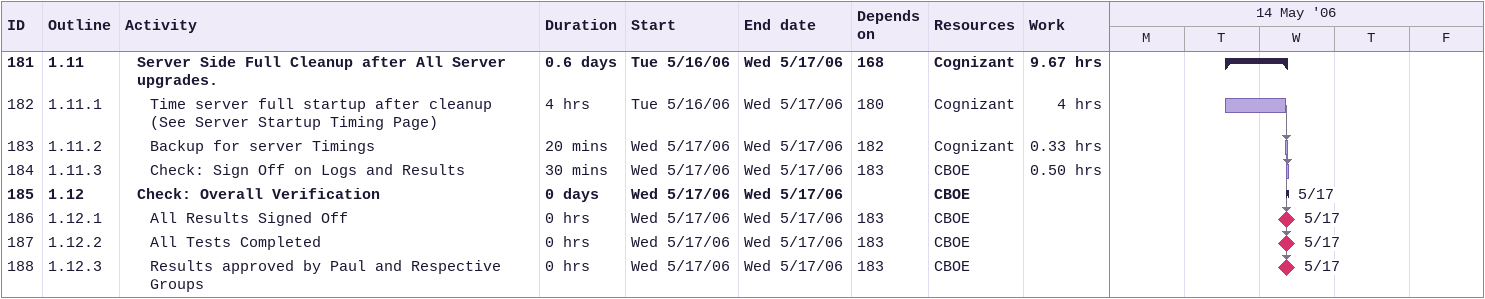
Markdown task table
| ID | WBS | Task | Duration | Start | Finish | Predecessors | Resources | Work (h) |
|---|---|---|---|---|---|---|---|---|
| 181 | 1.11 | **Server Side Full Cleanup after All Server upgrades.** | 0.6d | 2006-05-16 | 2006-05-17 | 168 | Cognizant | 9.67 |
| 182 | 1.11.1 | Time server full startup after cleanup (See Server Startup Timing Page) | 4h | 2006-05-16 | 2006-05-17 | 180 | Cognizant | 4 |
| 183 | 1.11.2 | Backup for server Timings | 20min | 2006-05-17 | 2006-05-17 | 182 | Cognizant | 0.33 |
| 184 | 1.11.3 | Check: Sign Off on Logs and Results | 30min | 2006-05-17 | 2006-05-17 | 183 | CBOE | 0.50 |
| 185 | 1.12 | **Check: Overall Verification** | 0d | 2006-05-17 | 2006-05-17 |  | CBOE |  |
| 186 | 1.12.1 | All Results Signed Off | 0h | 2006-05-17 | 2006-05-17 | 183 | CBOE |  |
| 187 | 1.12.2 | All Tests Completed | 0h | 2006-05-17 | 2006-05-17 | 183 | CBOE |  |
| 188 | 1.12.3 | Results approved by Paul and Respective Groups | 0h | 2006-05-17 | 2006-05-17 | 183 | CBOE |  |
